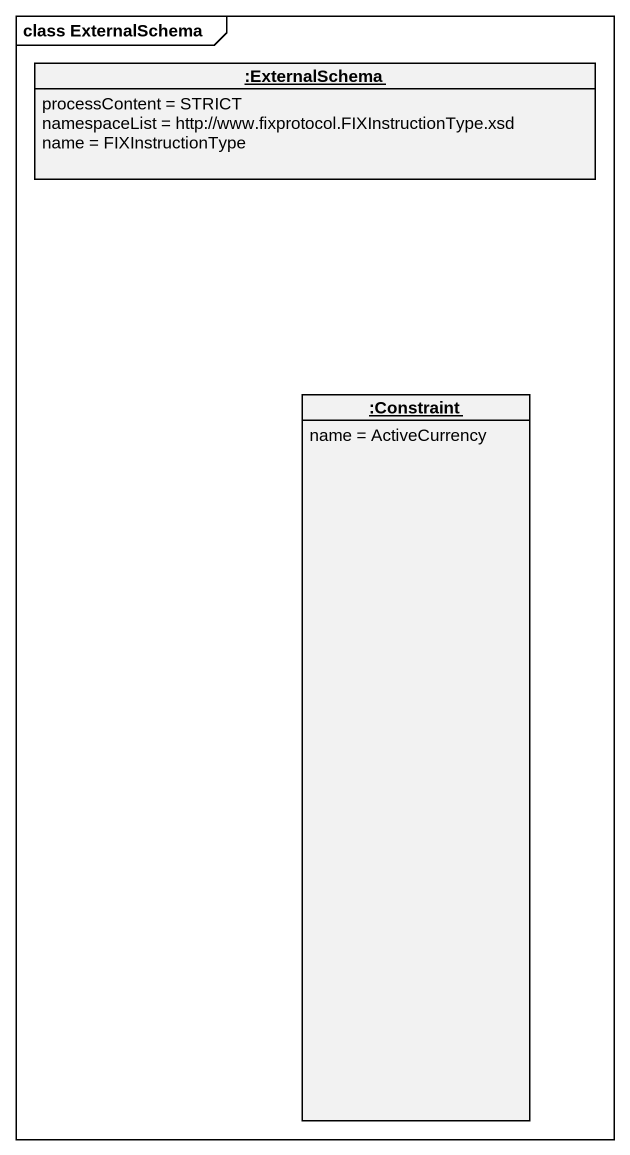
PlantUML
@startuml
mainframe class ExternalSchema
hide circle
hide empty members
object ":ExternalSchema" as ExternalSchema {
  processContent = STRICT
  namespaceList = http://www.fixprotocol.FIXInstructionType.xsd
  name = FIXInstructionType
}
object ":Constraint" as Constraint {
  name = ActiveCurrency
}
@enduml
